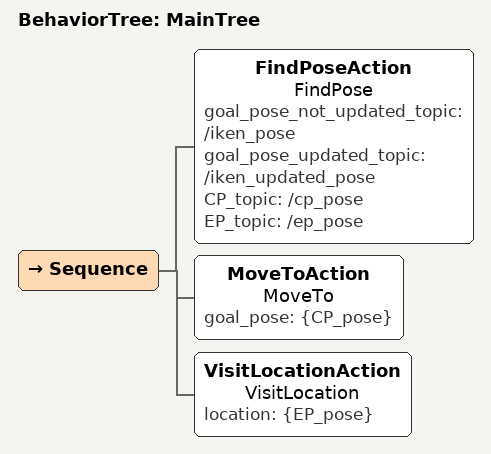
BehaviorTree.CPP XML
<root main_tree_to_execute="MainTree">
    <BehaviorTree ID="MainTree">
        <Sequence>
            <FindPoseAction
                 name="FindPose"
                 goal_pose_not_updated_topic="/iken_pose"
                 goal_pose_updated_topic="/iken_updated_pose"
                 CP_topic="/cp_pose"
                 EP_topic="/ep_pose"
            />
            <MoveToAction
                 name="MoveTo"
                 goal_pose="{CP_pose}"
                 />
            <VisitLocationAction
                 name="VisitLocation"
                 location="{EP_pose}"
                 />
        </Sequence>
    </BehaviorTree>
</root>
